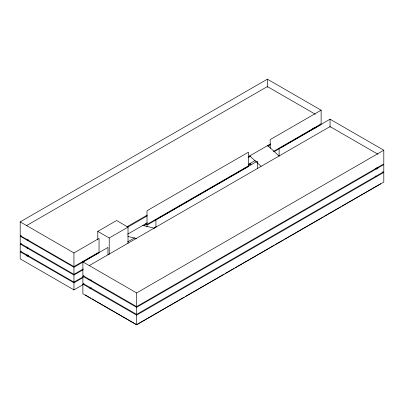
<?xml version="1.0" encoding="UTF-8"?>
<svg xmlns="http://www.w3.org/2000/svg" width="404" height="404" viewBox="0 0 404 404"><rect width="100%" height="100%" fill="white"/><g stroke="black" fill="none" stroke-linecap="round" stroke-linejoin="round"><path stroke-width="0.61" d="M20.2 221.887L73.947 252.919L99.041 238.431L99.041 252.121L73.947 266.61L20.2 235.583L20.2 221.887L267.377 79.179L321.124 110.211L321.124 123.902L273.468 151.419M26.548 225.604L267.377 86.562L315.337 114.251M83.219 268.993L73.947 274.346L20.2 243.319L20.2 236.234L21.291 235.603M26.204 239.85L27.295 239.224M83.219 276.775L73.947 282.128L20.2 251.096L20.2 244.016L21.291 243.385M27.639 240.481L28.729 239.85M26.204 247.632L27.295 247.001M83.219 284.542L73.947 289.895L20.2 258.868L20.2 251.783L21.291 251.152M27.093 248.576L28.184 247.945M26.204 255.404L27.295 254.773M27.093 256.343L28.729 255.399M97.788 239.522L97.788 231.371L116.579 220.523L128.018 227.124L128.018 243.395M321.124 110.211L270.19 139.617L270.19 148.329M126.957 226.79L147.167 215.12M248.202 156.787L270.544 143.89M127.502 227.285L147.157 215.933M248.172 157.616L250.899 156.04M267.827 146.268L270.559 144.688M97.788 231.371L109.226 237.976L128.018 227.124M127.624 234.174L147.379 222.766M248.202 164.559L255.288 160.469M143.88 225.594L146.612 224.018M248.172 165.382L250.899 163.807M147 224.432L248.44 165.867L248.44 152.177L147 210.742L147 224.432L145.743 223.71M279.119 156.075L279.119 148.606L330.053 119.2L383.8 150.227L383.8 163.923L136.623 306.626L82.876 275.599L82.876 261.903L107.969 247.415L107.969 254.884M20.2 236.234L73.947 267.266L99.041 252.778M193.354 198.324L147 225.089L147 226.856M194.445 197.692L200.99 193.915M202.081 193.284L248.44 166.524M273.983 151.773L279.401 148.647M280.487 148.021L308.121 132.068M309.201 131.441L321.124 124.558L320.039 123.932M127.624 241.91L134.689 237.83M153.545 228.391L156.272 226.816M89.213 265.615L330.048 126.573L378.008 154.262M20.2 244.016L73.947 275.043L83.219 269.69M82.876 276.286L136.623 307.313L383.8 164.605L383.8 171.69L136.623 314.398L82.876 283.366L82.876 276.286L83.966 275.654M20.2 251.783L73.947 282.815L83.219 277.457M88.875 279.901L89.966 279.27M382.714 171.781L383.8 172.407L383.8 182.113L136.623 324.821L82.876 293.789L82.876 284.083L83.966 283.457M90.269 280.548L91.349 279.921M89.723 288.663L91.349 287.724M82.876 261.903L136.623 292.935L383.8 150.227M82.876 284.083L136.623 315.115L383.8 172.407M184.133 297.198L136.623 324.624L91.93 298.824M185.224 296.566L223.998 274.18M225.094 273.548L233.83 268.503M234.921 267.872L273.695 245.491M274.786 244.859L283.522 239.814M284.618 239.183L323.392 216.797M324.483 216.165L340.865 206.707M341.956 206.075L380.73 183.694M127.917 236.456L136.345 238.461M142.839 225.387L154.177 228.164M314.065 127.568L315.15 128.194M312.615 128.184L313.701 128.815M376.74 167.615L377.826 168.241M375.281 168.231L376.917 169.175M375.281 176.028L376.371 176.659M85.39 295.046L90.839 298.197M267.665 145.496L279.103 155.984M249.697 155.873L261.136 166.362M249.697 163.64L251.071 164.898M330.053 119.2L330.053 127.29M267.377 79.179L267.377 87.274M257.368 168.63L257.368 161.161L155.929 219.726L155.929 227.194M136.623 292.935L136.623 306.626M136.623 307.313L136.623 314.398M136.623 315.115L136.623 324.821M109.226 237.976L109.226 254.273M73.947 252.919L73.947 266.61M73.947 267.266L73.947 274.346M73.947 275.043L73.947 282.128M73.947 282.815L73.947 289.895"/></g></svg>
